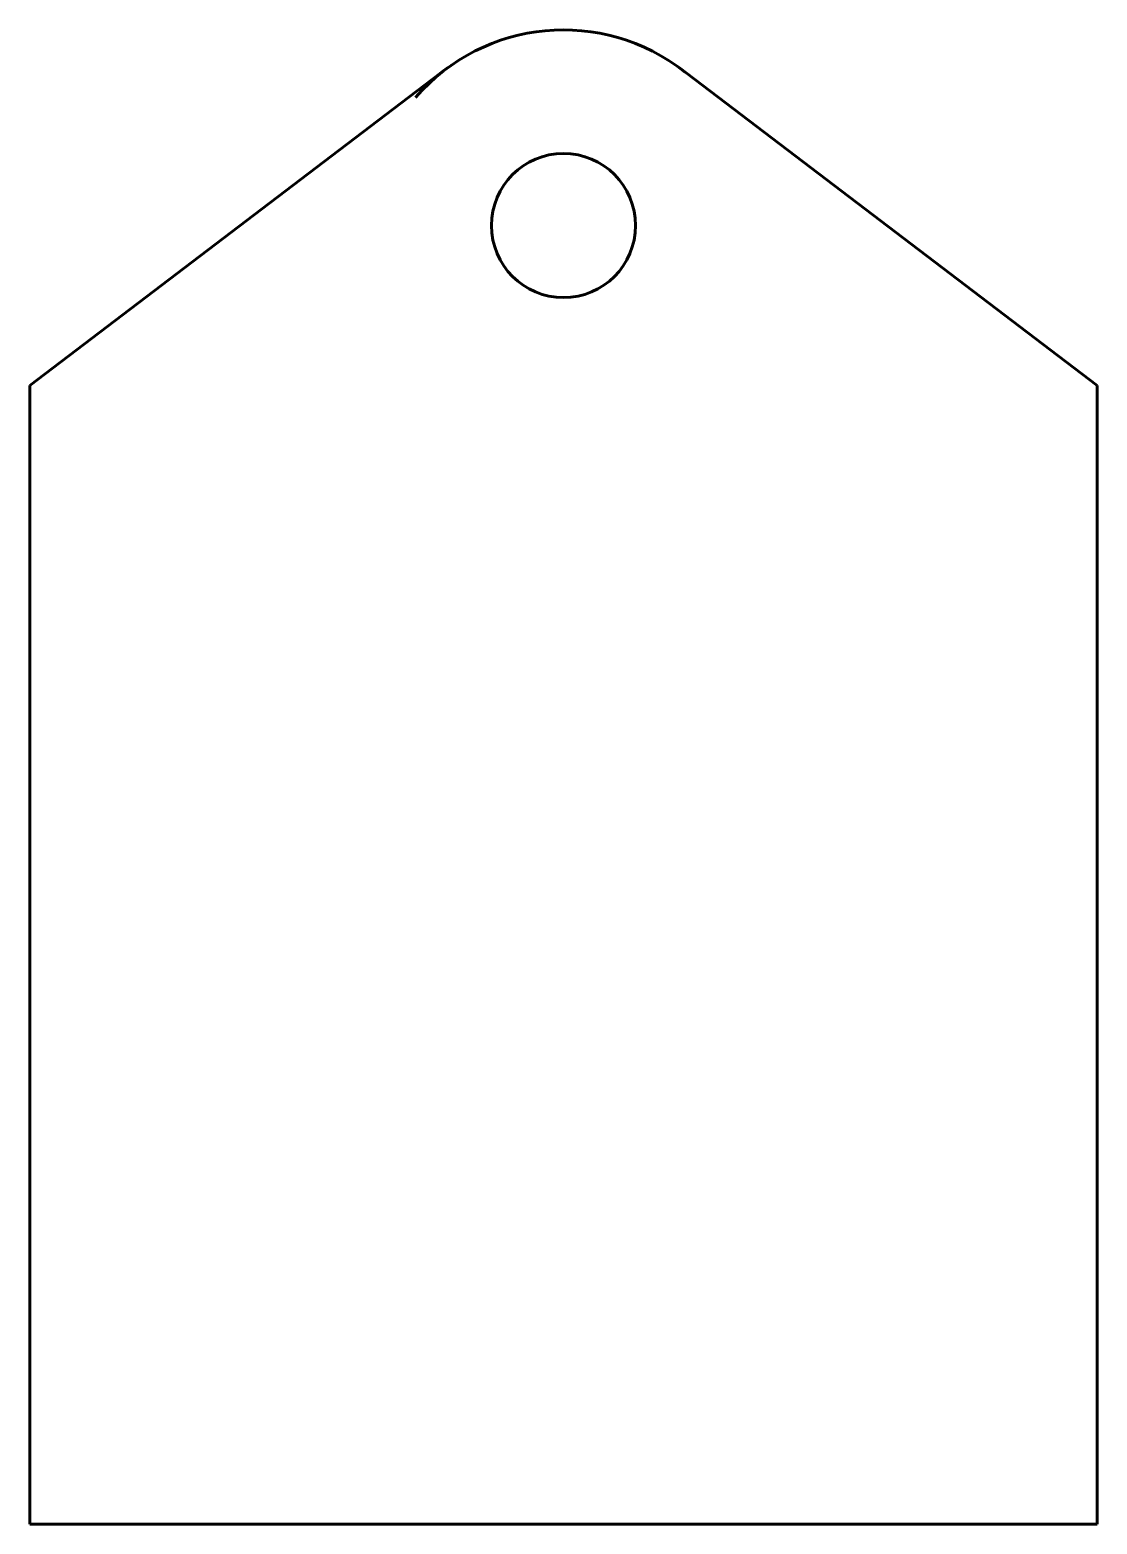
# Model space of a CAD drawing. Header units: millimetres. Extents: x -218 to 82, y 60 to 480.
import ezdxf

# ---------------------------------------------------------------- set-up
doc = ezdxf.new("R2010")
doc.units = ezdxf.units.MM
doc.linetypes.add('K5LT32768', pattern=[0])
doc.linetypes.add('K5LT_BASIC', pattern=[0])
doc.layers.add('Системный слой', color=7, linetype='Continuous')

msp = doc.modelspace()

# ---------------------------------------------------------------- linework, layer by layer
at = {"color": 5, "linetype": 'K5LT32768', "lineweight": 60}
for p, q in [((-217.94, 59.99), (-217.94, 379.99)), ((82.06, 59.99), (82.06, 379.99)), ((-217.94, 59.99), (82.06, 59.99))]:
    msp.add_line(p, q, dxfattribs=at)
at = {"layer": 'Системный слой', "color": 150, "linetype": 'K5LT_BASIC', "lineweight": 60}
for p, q in [((-100.43, 469.38), (-217.94, 379.99)), ((-35.46, 469.38), (82.06, 379.99))]:
    msp.add_line(p, q, dxfattribs=at)
msp.add_circle((-67.94, 424.99), 20.25, dxfattribs=at)
msp.add_arc((-67.94, 424.99), 55, 51.6847, 139.0909, dxfattribs=at)

doc.saveas('drawing.dxf')
